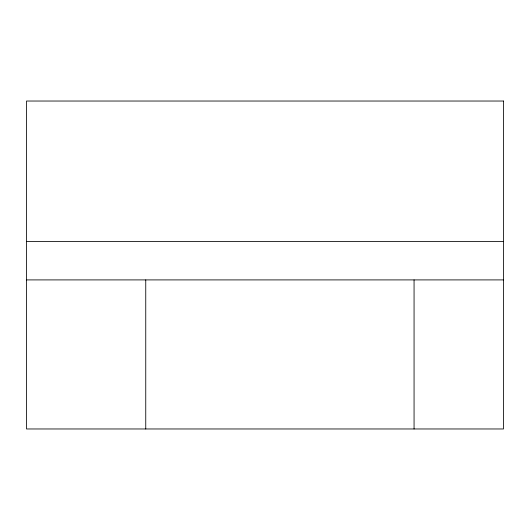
<?xml version="1.0" encoding="UTF-8"?>
<svg xmlns="http://www.w3.org/2000/svg" width="530" height="530" viewBox="0 0 530 530"><rect width="100%" height="100%" fill="white"/><g stroke="black" fill="none" stroke-linecap="round" stroke-linejoin="round"><path stroke-width="0.79" d="M26.5 241.541L503.5 241.541M26.5 279.906L503.5 279.906M414.062 279.906L414.062 428.969M145.75 279.906L145.75 428.969M503.5 101.031L26.5 101.031L26.5 428.969L503.5 428.969L503.5 101.031"/></g></svg>
